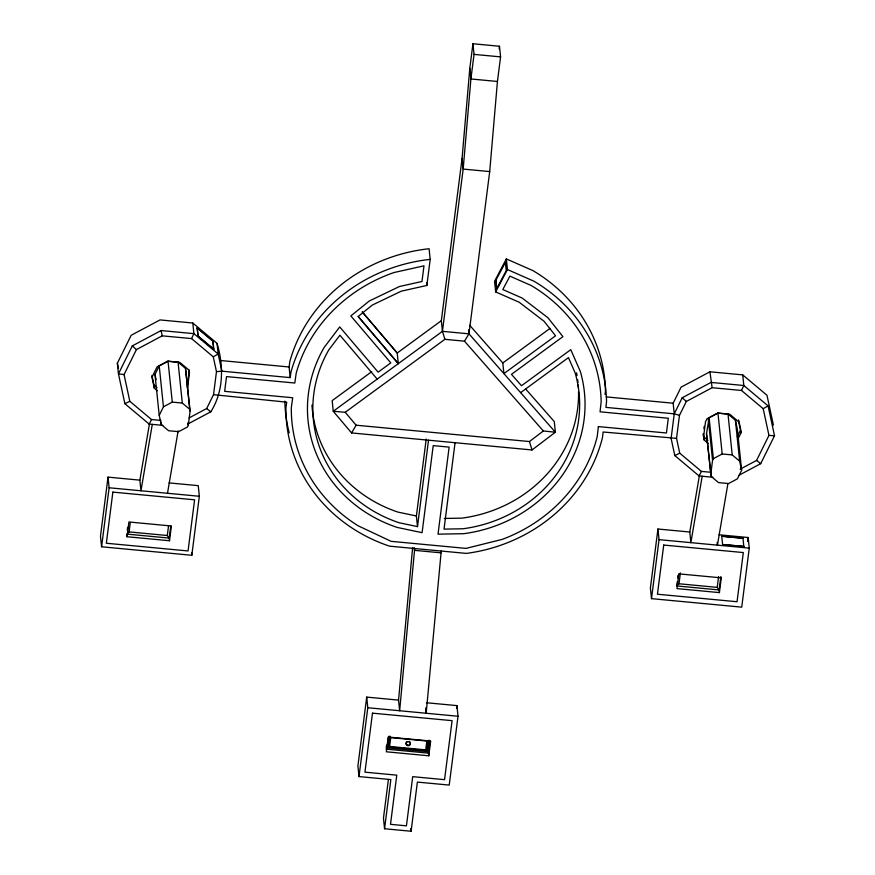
<?xml version="1.0" encoding="UTF-8"?>
<svg xmlns="http://www.w3.org/2000/svg" width="875" height="875" viewBox="0 0 875 875"><rect width="100%" height="100%" fill="white"/><g stroke="black" fill="none" stroke-linecap="round" stroke-linejoin="round"><path stroke-width="1.31" d="M444.894 339.325L442.444 331.33L441.339 320.698L462.066 158.441L469.798 68.337L472.948 43.75L499.483 46.255L500.577 56.886L497.438 81.473L489.705 171.577L468.978 333.834L464.472 341.173L444.894 339.325L345.22 412.289L333.255 411.261L332.161 400.63L371.689 371.689M414.695 548.538L399.645 710.741L398.541 700.109L412.606 547.859M441.23 551.031L426.18 713.245L425.633 707.93M605.062 394.472L605.456 391.027A160.453 148.137 -5.9 0 0 532.864 270.583L506.352 258.923L494.561 281.28L495.655 291.911L519.236 302.269L544.02 321.234L555.559 335.792L503.902 373.603L502.808 362.972L469.667 325.248M152.283 424.375L140.963 490.777L139.869 480.145L108.019 477.137L100.483 536.145L101.587 546.777L191.811 555.286L199.347 496.278L198.242 485.647L169.061 482.902M101.587 546.777L109.123 487.769L108.019 477.137M127.28 530.053L127.619 527.373M127.039 536.736L128.92 521.981L171.38 525.995L169.498 540.739L127.039 536.736L126.766 534.078L169.225 538.081L169.498 540.739M127.542 533.356L129.095 531.902L130.298 522.441M170.756 526.017L169.225 538.081L167.311 535.511L168.514 526.039M187.491 388.281L189.438 373.045L189.12 369.972L187.381 387.264M188.278 425.337L190.105 411.031L185.5 368.397L178.073 362.163L168.044 361.211L159.217 365.914L154.984 374.467L159.217 415.363L161.186 424.495L168.612 430.73L178.642 431.67L187.469 426.978L188.278 425.337L188.005 422.702M189.088 417.922L206.664 408.548L213.533 394.68L216.475 371.656L213.27 356.825L191.57 338.603L162.214 335.836L136.423 349.584L124.053 374.588L129.817 401.308L151.528 419.53L160.891 420.416M162.903 425.37L149.155 424.08L124.895 403.714L118.453 373.855L117.359 363.223L131.184 335.278L160.005 319.922L192.806 323.017L217.055 343.383C223.792 365.881 223.748 391.552 210.766 411.808L187.961 423.97M398.541 700.109L366.702 697.102L357.908 765.942L359.002 776.573L390.852 779.581L384.562 828.745L411.097 831.25L417.386 782.086L449.225 785.083L458.019 716.253L456.925 705.611L426.409 702.734M359.002 776.573L367.795 707.733L366.702 697.102M362.272 311.883L397.206 353.019L398.3 363.65L358.181 316.498L372.291 305.08L401.253 291.178L426.858 285.447L430.183 259.372L429.089 248.741A160.453 148.137 -5.9 0 0 289.898 361.331L289.1 366.986L290.194 377.617L221.856 371.164L216.475 371.656M472.948 43.75L474.042 54.381L470.903 78.969L463.17 169.072L442.444 331.33L333.255 411.261L351.575 432.939L532.022 449.958L555.373 432.206L554.28 421.575L525.755 389.102M386.236 747.786L386.575 745.106M377.18 379.105L339.916 335.223L328.913 349.705A133.514 123.266 -5.9 0 0 399.077 522.736L417.495 526.619L416.391 515.987L426.223 439.02M428.794 755.792L430.686 741.038L388.227 737.034L386.345 751.789L428.794 755.792L428.52 753.134L386.061 749.131L387.209 747.83L388.686 736.323M388.402 746.955L389.78 736.137L390.753 737.625L389.627 746.473L388.402 746.955L426.606 750.553L427.82 741.092M417.495 526.619L428.531 440.191M388.391 779.581L383.469 818.114L384.562 828.745M499.155 48.836L499.483 46.255M455.066 442.695L444.03 529.123L462.995 528.763A133.514 123.266 -5.9 0 0 575.138 372.87L568.455 357.612L520.614 392.634M426.606 750.553L425.72 749.875L426.847 741.027L390.753 737.625M430.062 741.059L428.52 753.134L427.547 751.636L429.012 740.13M456.575 708.312L456.925 705.611M702.198 476.241L690.878 542.642L689.784 532.011L657.934 529.014L650.398 588.011L651.503 598.642L741.727 607.152L749.262 548.155L748.169 537.523L718.977 534.767M773.413 425.108L766.97 395.248L742.722 374.883L709.92 371.788L681.1 387.144L673.148 403.211L674.253 413.842L671.114 438.419L674.811 455.58L699.07 475.945L712.819 477.247M651.503 598.642L659.039 539.645L657.934 529.014M710.806 472.281L701.444 471.395L679.733 453.173L676.539 438.353L679.481 415.319L686.35 401.45L712.13 387.702L741.486 390.469L763.186 408.702L768.961 435.411L756.58 460.425L740.173 469.164M676.845 584.609L677.195 581.919M677.709 577.905L678.048 575.214M719.414 592.605L721.295 577.861L678.836 573.858L676.955 588.602L719.414 592.605L719.141 589.947L676.681 585.944L679.011 583.767L680.389 572.95M703.905 428.816L704.233 426.267M708.236 443.45L704.255 440.103L703.577 436.953L705.523 421.717L706.978 418.775L717.62 413.098L729.728 414.247L738.675 421.761L741.059 432.786L738.216 438.517M706.497 433.727L709.133 417.78L717.959 413.088L728 414.028L735.416 420.262L737.384 429.395L741.617 470.291L737.384 478.844L728.569 483.547L718.528 482.595L711.102 476.361L706.497 433.727L711.102 476.361M710.73 474.611L712.556 460.305L708.323 419.42M721.755 536.244L742.984 538.245L721.755 536.244L722.586 544.523L743.827 546.427L722.586 544.523M720.847 576.538L719.141 589.947L717.227 587.377L718.605 576.559M747.655 541.538L748.169 537.523M290.194 377.617L290.992 371.962A160.453 148.137 -5.9 0 1 430.183 259.372M139.869 480.145L149.373 424.364M167.497 493.281L178.139 430.861M689.784 532.011L699.519 474.906M727.836 484.061L717.423 545.147L717.139 542.489M191.57 338.603L193.9 333.648L192.806 323.017M741.486 390.469L743.816 385.514L742.722 374.883M221.856 371.164L218.159 354.014L193.9 333.648L161.098 330.553L132.278 345.909L118.453 373.855L124.053 374.588M159.217 415.363L163.45 406.809L159.217 365.914M506.352 258.923L507.445 269.555L533.958 281.214A160.453 148.137 -5.9 0 1 606.55 401.658L605.905 407.389L674.253 413.842L682.194 397.775L711.014 382.419L743.816 385.514L768.075 405.88L774.517 435.739L760.692 463.684L739.069 475.202M712.556 460.305L713.366 458.675L709.133 417.78M737.33 436.592L740.742 429.712L738.62 419.923M149.155 424.08L151.528 419.53M699.07 475.945L701.444 471.395M495.863 280.262L505.4 262.434L506.242 270.605L496.803 288.488L495.863 280.262L496.716 288.444M495.655 291.911L507.445 269.555M351.575 432.939L356.125 425.206L529.441 441.547L543.353 430.981L555.373 432.206L468.978 333.834L468.562 329.853M197.17 327.939L212.942 341.042L213.719 349.3L198.023 336.12L197.17 327.939L212.877 341.119L213.719 349.3M198.023 336.12L197.247 327.863M441.339 320.698L397.206 353.019L362.316 312.014M502.808 362.972L550.058 328.377M213.27 356.825L218.159 354.014L217.055 343.383M763.186 408.702L768.075 405.88M163.45 406.809L172.266 402.106L182.306 403.058L189.722 409.281L190.105 411.031M713.366 458.675L722.181 453.972L732.222 454.923L739.648 461.158L741.617 470.291M124.895 403.714L129.817 401.308M674.811 455.58L679.733 453.173M444.281 518.459L461.902 518.131A133.514 123.266 -5.9 0 0 578.539 391.869M676.539 438.353L603.116 432.009L602.481 437.566A160.453 148.137 -5.9 0 1 466.375 553.405L389.55 546.164A160.453 148.137 -5.9 0 1 285.928 407.761L286.716 402.172L213.533 394.68M768.961 435.411L774.517 435.739M474.042 54.381L500.577 56.886M497.438 81.473L470.903 78.969L469.798 68.337M489.705 171.577L463.17 169.072L462.066 158.441M442.444 331.33L468.978 333.834M220.763 360.533L289.1 366.986M606.145 396.889L673.148 403.211M109.123 487.769L199.347 496.278M659.039 539.645L749.262 548.155M441 552.836L414.466 550.331L414.192 547.673M129.095 531.902L167.311 535.511M679.011 583.767L717.227 587.377M367.795 707.733L458.019 716.253M389.627 746.473L425.72 749.875M387.209 747.83L427.547 751.636M416.391 515.987L397.972 512.105A133.514 123.266 -5.9 0 1 311.959 405.103M674.253 413.842L679.481 415.319M756.58 460.425L760.692 463.684M206.664 408.548L210.766 411.808M703.577 436.953L703.259 433.891L703.938 437.041L707.919 440.377M198.089 336.044L213.795 349.223M151.9 375.375L154.022 385.175L157.008 387.68M189.438 373.045L188.759 369.895L179.802 362.381L167.694 361.233L157.062 366.898L151.955 377.223L154.339 388.237L157.314 390.742M682.194 397.775L686.35 401.45M132.278 345.909L136.423 349.584M358.181 316.498L398.3 363.65M464.472 341.173L543.353 430.981M345.22 412.289L356.125 425.206M529.441 441.547L532.022 449.958M154.984 374.467L156.111 379.684M117.359 363.223L118.475 368.419M712.13 387.702L709.92 371.788M161.098 330.553L162.214 335.836M740.841 430.741L741.059 432.786M735.416 420.262L739.648 461.158M742.984 538.245L743.816 546.525M728 414.028L732.222 454.923M717.959 413.088L722.181 453.972M703.938 437.041L704.255 440.103M426.573 282.789L426.858 285.447M410.823 828.592L411.097 831.25M185.5 368.397L189.722 409.281M178.073 362.163L182.306 403.058M191.537 552.628L191.811 555.286M168.044 361.211L172.266 402.106M160.912 421.859L161.186 424.495M154.022 385.175L154.339 388.237M289.22 432.863A160.453 148.137 -5.9 0 1 284.845 401.122M578.211 385.077A133.514 123.266 -5.9 0 1 578.386 387.8M576.581 372.848A133.514 123.266 -5.9 0 1 577.052 375.55M577.653 379.63A133.514 123.266 -5.9 0 1 577.959 382.353M410.233 742.569A2.144 1.98 -5.9 0 1 409.019 744.942A2.144 1.98 -5.9 0 1 406.339 744.177A2.144 1.98 -5.9 0 1 406.853 741.606M409.216 741.398A2.144 1.98 -5.9 0 1 409.85 741.891M598.358 426.584L597.231 436.527A155.072 143.161 -5.9 0 1 502.217 539.383L466.025 548.395L391.158 541.341L358.116 525.798A155.072 143.161 -5.9 0 1 291.309 407.728L292.72 397.753L224.656 391.333L226.537 376.589L294.809 383.031L296.209 373.133A155.072 143.161 -5.9 0 1 393.991 272.541L423.992 265.825L421.991 281.477L399.438 286.519L369.305 300.989L350.842 315.93L390.797 362.884L378.131 372.159L339.73 326.933L324.177 347.408A138.906 128.231 -5.9 0 0 397.163 527.417L422.089 532.678L433.212 445.616L449.137 447.114L438.014 534.177L463.673 533.695A138.906 128.231 -5.9 0 0 580.344 371.503L570.773 349.672L521.5 385.733L511.47 374.325L562.92 336.656L547.969 317.778L522.178 298.058L502.808 289.548L509.884 276.139L531.016 285.425A155.072 143.161 -5.9 0 1 601.169 401.833L600.042 411.819L668.314 418.25L666.433 433.005L598.358 426.584M112.864 492.111L106.334 543.244L188.059 550.955L194.6 499.811L112.864 492.111M372.477 713.158L364.941 772.155L396.78 775.163L390.502 824.327L406.427 825.836L412.705 776.661L444.544 779.669L452.091 720.661L372.477 713.158M663.72 545.059L657.431 594.223L737.045 601.737L743.323 552.562L663.72 545.059M406.962 745.358A2.144 1.98 -5.9 0 0 410.364 743.958A2.144 1.98 -5.9 0 0 407.389 741.945A2.144 1.98 -5.9 0 0 406.962 745.358"/></g></svg>
